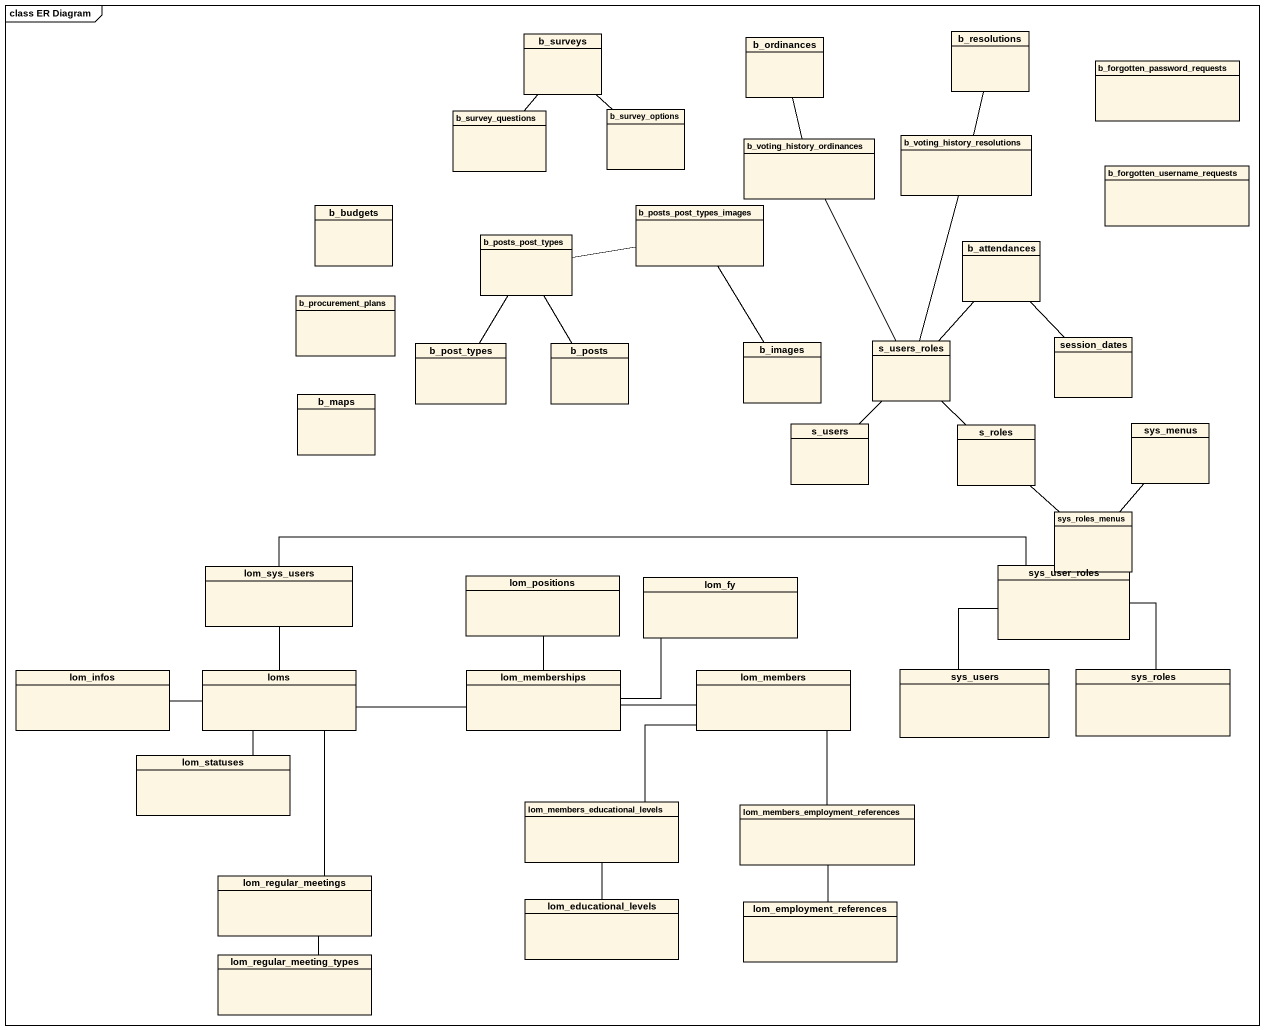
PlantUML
@startuml
mainframe class ER Diagram
hide circle
hide empty members
class b_surveys
class b_ordinances
class b_resolutions
class "b_forgotten_password_requests" as b_forgotten_password
class b_survey_questions
class b_survey_options
class b_voting_history_ordinances
class b_voting_history_resolutions
class "b_forgotten_username_requests" as b_forgotten_username
class b_budgets
class b_posts_post_types_images
class b_posts_post_types
class b_attendances
class b_procurement_plans
class b_post_types
class b_posts
class b_images
class s_users_roles
class session_dates
class b_maps
class s_users
class s_roles
class sys_menus
class sys_roles_menus
class lom_sys_users
class lom_positions
class lom_fy
class sys_user_roles
class lom_infos
class loms
class lom_memberships
class lom_members
class sys_users
class sys_roles
class lom_statuses
class "lom_members_educational_levels" as lom_members_educational
class "lom_members_employment_references" as lom_members_employment
class lom_regular_meetings
class lom_educational_levels
class lom_employment_references
class lom_regular_meeting_types
b_surveys -- b_survey_options
b_ordinances -- b_voting_history_ordinances
b_resolutions -- b_voting_history_resolutions
b_survey_questions -up- b_surveys
b_voting_history_ordinances -- s_users_roles
b_voting_history_resolutions -- s_users_roles
b_posts_post_types_images -- b_images
b_posts_post_types -right- b_posts_post_types_images
b_posts_post_types -- b_post_types
b_posts_post_types -- b_posts
s_users_roles -up- b_attendances
s_users_roles -- s_users
s_users_roles -- s_roles
session_dates -up- b_attendances
s_roles -- sys_roles_menus
sys_menus -- sys_roles_menus
lom_sys_users -right- sys_user_roles
lom_sys_users -- loms
lom_positions -- lom_memberships
lom_fy -left- lom_memberships
sys_user_roles -- sys_users
sys_user_roles -- sys_roles
lom_infos -right- loms
loms -right- lom_memberships
loms -- lom_regular_meetings
lom_memberships -right- lom_members
lom_statuses -up- loms
lom_members_educational -up- lom_members
lom_members_educational -- lom_educational_levels
lom_members_employment -up- lom_members
lom_members_employment -- lom_employment_references
lom_regular_meetings -- lom_regular_meeting_types
@enduml
